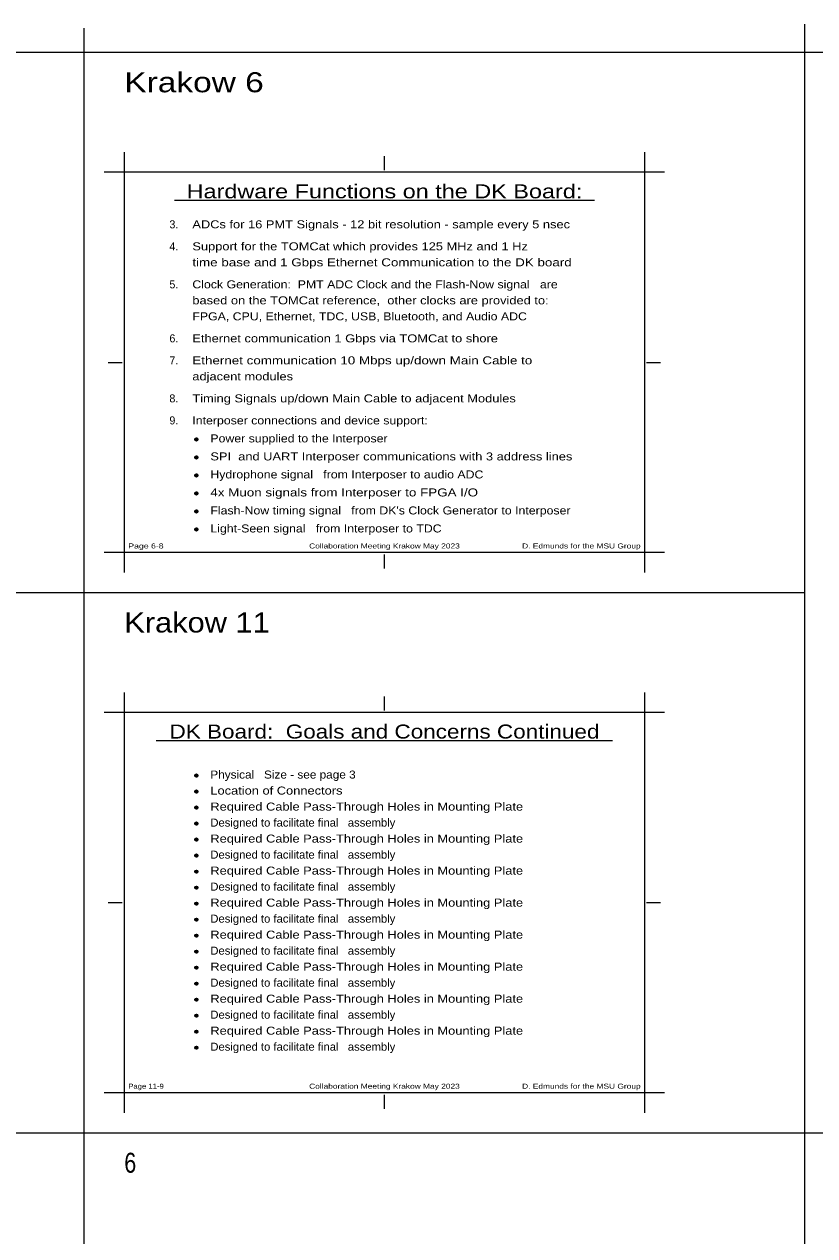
# Model space of a CAD drawing. Extents: x 41 to 303, y -187 to 26.
# Drawn here: x 223 to 262.5, y -34.2 to 26.4 of the extents above; entities that cross this region are included whole.
import ezdxf
from ezdxf.enums import TextEntityAlignment as Align

# ---------------------------------------------------------------- set-up
doc = ezdxf.new("R2010")
doc.units = 0
doc.header["$LTSCALE"] = 0.12
doc.layers.add('2', color=7, linetype='Continuous', lineweight=13)

msp = doc.modelspace()

# ---------------------------------------------------------------- linework, layer by layer
at = {"layer": '2'}
for p, q in [((226, -186.4), (226, 26.2)), ((262, -186.2), (262, 26.4)), ((43.9, 25), (303, 25)), ((228, 20), (228, -1)), ((254, 20), (254, -1)), ((241, 19.1), (241, 19.8)), ((255, 19), (227, 19)), ((230.5, 17.6), (251.5, 17.6)), ((227.2, 9.5), (227.9, 9.5)), ((254.1, 9.5), (254.8, 9.5)), ((255, 0), (227, 0)), ((241, -0.7), (241, -0.1)), ((241, -0.8), (241, -0.2)), ((43.9, -2), (262, -2)), ((228, -7), (228, -28)), ((241, -7.9), (241, -7.2)), ((254, -7), (254, -28)), ((255, -8), (227, -8)), ((229.6, -9.4), (252.4, -9.4)), ((227.2, -17.5), (227.9, -17.5)), ((254.1, -17.5), (254.8, -17.5)), ((255, -27), (227, -27)), ((241, -27.7), (241, -27.1)), ((241, -27.8), (241, -27.2)), ((42.9, -29), (303, -29))]:
    msp.add_line(p, q, dxfattribs=at)
for centre, radius in [((231.6, 5.65), 0.08), ((231.6, 5.65), 0.08), ((231.6, 5.65), 0.075), ((231.6, 5.65), 0.075), ((231.6, 5.65), 0.07), ((231.6, 5.65), 0.07), ((231.6, 5.65), 0.065), ((231.6, 5.65), 0.065), ((231.6, 5.65), 0.06), ((231.6, 5.65), 0.06), ((231.6, 5.65), 0.055), ((231.6, 5.65), 0.055), ((231.6, 5.65), 0.05), ((231.6, 5.65), 0.05), ((231.6, 5.65), 0.045), ((231.6, 5.65), 0.045), ((231.6, 5.65), 0.04), ((231.6, 5.65), 0.04), ((231.6, 5.65), 0.035), ((231.6, 5.65), 0.035), ((231.6, 5.65), 0.03), ((231.6, 5.65), 0.03), ((231.6, 5.65), 0.025), ((231.6, 5.65), 0.025), ((231.6, 5.65), 0.02), ((231.6, 5.65), 0.02), ((231.6, 5.65), 0.015), ((231.6, 5.65), 0.015), ((231.6, 5.65), 0.01), ((231.6, 5.65), 0.01), ((231.6, 4.75), 0.08), ((231.6, 4.75), 0.075), ((231.6, 4.75), 0.07), ((231.6, 4.75), 0.065), ((231.6, 4.75), 0.06), ((231.6, 4.75), 0.055), ((231.6, 4.75), 0.05), ((231.6, 4.75), 0.045), ((231.6, 4.75), 0.04), ((231.6, 4.75), 0.035), ((231.6, 4.75), 0.03), ((231.6, 4.75), 0.025), ((231.6, 4.75), 0.02), ((231.6, 4.75), 0.015), ((231.6, 4.75), 0.01), ((231.6, 3.85), 0.08), ((231.6, 3.85), 0.075), ((231.6, 3.85), 0.07), ((231.6, 3.85), 0.065), ((231.6, 3.85), 0.06), ((231.6, 3.85), 0.055), ((231.6, 3.85), 0.05), ((231.6, 3.85), 0.045), ((231.6, 3.85), 0.04), ((231.6, 3.85), 0.035), ((231.6, 3.85), 0.03), ((231.6, 3.85), 0.025), ((231.6, 3.85), 0.02), ((231.6, 3.85), 0.015), ((231.6, 3.85), 0.01), ((231.6, 2.95), 0.08), ((231.6, 2.95), 0.075), ((231.6, 2.95), 0.07), ((231.6, 2.95), 0.065), ((231.6, 2.95), 0.06), ((231.6, 2.95), 0.055), ((231.6, 2.95), 0.05), ((231.6, 2.95), 0.045), ((231.6, 2.95), 0.04), ((231.6, 2.95), 0.035), ((231.6, 2.95), 0.03), ((231.6, 2.95), 0.025), ((231.6, 2.95), 0.02), ((231.6, 2.95), 0.015), ((231.6, 2.95), 0.01), ((231.6, 2.05), 0.08), ((231.6, 2.05), 0.075), ((231.6, 2.05), 0.07), ((231.6, 2.05), 0.065), ((231.6, 2.05), 0.06), ((231.6, 2.05), 0.055), ((231.6, 2.05), 0.05), ((231.6, 2.05), 0.045), ((231.6, 2.05), 0.04), ((231.6, 2.05), 0.035), ((231.6, 2.05), 0.03), ((231.6, 2.05), 0.025), ((231.6, 2.05), 0.02), ((231.6, 2.05), 0.015), ((231.6, 2.05), 0.01), ((231.6, 1.15), 0.08), ((231.6, 1.15), 0.075), ((231.6, 1.15), 0.07), ((231.6, 1.15), 0.065), ((231.6, 1.15), 0.06), ((231.6, 1.15), 0.055), ((231.6, 1.15), 0.05), ((231.6, 1.15), 0.045), ((231.6, 1.15), 0.04), ((231.6, 1.15), 0.035), ((231.6, 1.15), 0.03), ((231.6, 1.15), 0.025), ((231.6, 1.15), 0.02), ((231.6, 1.15), 0.015), ((231.6, 1.15), 0.01), ((231.6, -11.15), 0.08), ((231.6, -11.15), 0.075), ((231.6, -11.15), 0.07), ((231.6, -11.15), 0.065), ((231.6, -11.15), 0.06), ((231.6, -11.15), 0.055), ((231.6, -11.15), 0.05), ((231.6, -11.15), 0.045), ((231.6, -11.15), 0.04), ((231.6, -11.15), 0.035), ((231.6, -11.15), 0.03), ((231.6, -11.15), 0.025), ((231.6, -11.15), 0.02), ((231.6, -11.15), 0.015), ((231.6, -11.15), 0.01), ((231.6, -11.95), 0.08), ((231.6, -11.95), 0.08), ((231.6, -11.95), 0.075), ((231.6, -11.95), 0.075), ((231.6, -11.95), 0.07), ((231.6, -11.95), 0.07), ((231.6, -11.95), 0.065), ((231.6, -11.95), 0.065), ((231.6, -11.95), 0.06), ((231.6, -11.95), 0.06), ((231.6, -11.95), 0.055), ((231.6, -11.95), 0.055), ((231.6, -11.95), 0.05), ((231.6, -11.95), 0.05), ((231.6, -11.95), 0.045), ((231.6, -11.95), 0.045), ((231.6, -11.95), 0.04), ((231.6, -11.95), 0.04), ((231.6, -11.95), 0.035), ((231.6, -11.95), 0.035), ((231.6, -11.95), 0.03), ((231.6, -11.95), 0.03), ((231.6, -11.95), 0.025), ((231.6, -11.95), 0.025), ((231.6, -11.95), 0.02), ((231.6, -11.95), 0.02), ((231.6, -11.95), 0.015), ((231.6, -11.95), 0.015), ((231.6, -11.95), 0.01), ((231.6, -11.95), 0.01), ((231.6, -12.75), 0.08), ((231.6, -12.75), 0.075), ((231.6, -12.75), 0.07), ((231.6, -12.75), 0.065), ((231.6, -12.75), 0.06), ((231.6, -12.75), 0.055), ((231.6, -12.75), 0.05), ((231.6, -12.75), 0.045), ((231.6, -12.75), 0.04), ((231.6, -12.75), 0.035), ((231.6, -12.75), 0.03), ((231.6, -12.75), 0.025), ((231.6, -12.75), 0.02), ((231.6, -12.75), 0.015), ((231.6, -12.75), 0.01), ((231.6, -13.55), 0.08), ((231.6, -13.55), 0.075), ((231.6, -13.55), 0.07), ((231.6, -13.55), 0.065), ((231.6, -13.55), 0.06), ((231.6, -13.55), 0.055), ((231.6, -13.55), 0.05), ((231.6, -13.55), 0.045), ((231.6, -13.55), 0.04), ((231.6, -13.55), 0.035), ((231.6, -13.55), 0.03), ((231.6, -13.55), 0.025), ((231.6, -13.55), 0.02), ((231.6, -13.55), 0.015), ((231.6, -13.55), 0.01), ((231.6, -14.35), 0.08), ((231.6, -14.35), 0.075), ((231.6, -14.35), 0.07), ((231.6, -14.35), 0.065), ((231.6, -14.35), 0.06), ((231.6, -14.35), 0.055), ((231.6, -14.35), 0.05), ((231.6, -14.35), 0.045), ((231.6, -14.35), 0.04), ((231.6, -14.35), 0.035), ((231.6, -14.35), 0.03), ((231.6, -14.35), 0.025), ((231.6, -14.35), 0.02), ((231.6, -14.35), 0.015), ((231.6, -14.35), 0.01), ((231.6, -15.15), 0.08), ((231.6, -15.15), 0.075), ((231.6, -15.15), 0.07), ((231.6, -15.15), 0.065), ((231.6, -15.15), 0.06), ((231.6, -15.15), 0.055), ((231.6, -15.15), 0.05), ((231.6, -15.15), 0.045), ((231.6, -15.15), 0.04), ((231.6, -15.15), 0.035), ((231.6, -15.15), 0.03), ((231.6, -15.15), 0.025), ((231.6, -15.15), 0.02), ((231.6, -15.15), 0.015), ((231.6, -15.15), 0.01), ((231.6, -15.95), 0.08), ((231.6, -15.95), 0.075), ((231.6, -15.95), 0.07), ((231.6, -15.95), 0.065), ((231.6, -15.95), 0.06), ((231.6, -15.95), 0.055), ((231.6, -15.95), 0.05), ((231.6, -15.95), 0.045), ((231.6, -15.95), 0.04), ((231.6, -15.95), 0.035), ((231.6, -15.95), 0.03), ((231.6, -15.95), 0.025), ((231.6, -15.95), 0.02), ((231.6, -15.95), 0.015), ((231.6, -15.95), 0.01), ((231.6, -16.75), 0.08), ((231.6, -16.75), 0.075), ((231.6, -16.75), 0.07), ((231.6, -16.75), 0.065), ((231.6, -16.75), 0.06), ((231.6, -16.75), 0.055), ((231.6, -16.75), 0.05), ((231.6, -16.75), 0.045), ((231.6, -16.75), 0.04), ((231.6, -16.75), 0.035), ((231.6, -16.75), 0.03), ((231.6, -16.75), 0.025), ((231.6, -16.75), 0.02), ((231.6, -16.75), 0.015), ((231.6, -16.75), 0.01), ((231.6, -17.55), 0.08), ((231.6, -17.55), 0.075), ((231.6, -17.55), 0.07), ((231.6, -17.55), 0.065), ((231.6, -17.55), 0.06), ((231.6, -17.55), 0.055), ((231.6, -17.55), 0.05), ((231.6, -17.55), 0.045), ((231.6, -17.55), 0.04), ((231.6, -17.55), 0.035), ((231.6, -17.55), 0.03), ((231.6, -17.55), 0.025), ((231.6, -17.55), 0.02), ((231.6, -17.55), 0.015), ((231.6, -17.55), 0.01), ((231.6, -18.35), 0.08), ((231.6, -18.35), 0.075), ((231.6, -18.35), 0.07), ((231.6, -18.35), 0.065), ((231.6, -18.35), 0.06), ((231.6, -18.35), 0.055), ((231.6, -18.35), 0.05), ((231.6, -18.35), 0.045), ((231.6, -18.35), 0.04), ((231.6, -18.35), 0.035), ((231.6, -18.35), 0.03), ((231.6, -18.35), 0.025), ((231.6, -18.35), 0.02), ((231.6, -18.35), 0.015), ((231.6, -18.35), 0.01), ((231.6, -19.15), 0.08), ((231.6, -19.15), 0.075), ((231.6, -19.15), 0.07), ((231.6, -19.15), 0.065), ((231.6, -19.15), 0.06), ((231.6, -19.15), 0.055), ((231.6, -19.15), 0.05), ((231.6, -19.15), 0.045), ((231.6, -19.15), 0.04), ((231.6, -19.15), 0.035), ((231.6, -19.15), 0.03), ((231.6, -19.15), 0.025), ((231.6, -19.15), 0.02), ((231.6, -19.15), 0.015), ((231.6, -19.15), 0.01), ((231.6, -19.95), 0.08), ((231.6, -19.95), 0.075), ((231.6, -19.95), 0.07), ((231.6, -19.95), 0.065), ((231.6, -19.95), 0.06), ((231.6, -19.95), 0.055), ((231.6, -19.95), 0.05), ((231.6, -19.95), 0.045), ((231.6, -19.95), 0.04), ((231.6, -19.95), 0.035), ((231.6, -19.95), 0.03), ((231.6, -19.95), 0.025), ((231.6, -19.95), 0.02), ((231.6, -19.95), 0.015), ((231.6, -19.95), 0.01), ((231.6, -20.75), 0.08), ((231.6, -20.75), 0.075), ((231.6, -20.75), 0.07), ((231.6, -20.75), 0.065), ((231.6, -20.75), 0.06), ((231.6, -20.75), 0.055), ((231.6, -20.75), 0.05), ((231.6, -20.75), 0.045), ((231.6, -20.75), 0.04), ((231.6, -20.75), 0.035), ((231.6, -20.75), 0.03), ((231.6, -20.75), 0.025), ((231.6, -20.75), 0.02), ((231.6, -20.75), 0.015), ((231.6, -20.75), 0.01), ((231.6, -21.55), 0.08), ((231.6, -21.55), 0.075), ((231.6, -21.55), 0.07), ((231.6, -21.55), 0.065), ((231.6, -21.55), 0.06), ((231.6, -21.55), 0.055), ((231.6, -21.55), 0.05), ((231.6, -21.55), 0.045), ((231.6, -21.55), 0.04), ((231.6, -21.55), 0.035), ((231.6, -21.55), 0.03), ((231.6, -21.55), 0.025), ((231.6, -21.55), 0.02), ((231.6, -21.55), 0.015), ((231.6, -21.55), 0.01), ((231.6, -22.35), 0.08), ((231.6, -22.35), 0.075), ((231.6, -22.35), 0.07), ((231.6, -22.35), 0.065), ((231.6, -22.35), 0.06), ((231.6, -22.35), 0.055), ((231.6, -22.35), 0.05), ((231.6, -22.35), 0.045), ((231.6, -22.35), 0.04), ((231.6, -22.35), 0.035), ((231.6, -22.35), 0.03), ((231.6, -22.35), 0.025), ((231.6, -22.35), 0.02), ((231.6, -22.35), 0.015), ((231.6, -22.35), 0.01), ((231.6, -23.15), 0.08), ((231.6, -23.15), 0.075), ((231.6, -23.15), 0.07), ((231.6, -23.15), 0.065), ((231.6, -23.15), 0.06), ((231.6, -23.15), 0.055), ((231.6, -23.15), 0.05), ((231.6, -23.15), 0.045), ((231.6, -23.15), 0.04), ((231.6, -23.15), 0.035), ((231.6, -23.15), 0.03), ((231.6, -23.15), 0.025), ((231.6, -23.15), 0.02), ((231.6, -23.15), 0.015), ((231.6, -23.15), 0.01), ((231.6, -23.95), 0.08), ((231.6, -23.95), 0.075), ((231.6, -23.95), 0.07), ((231.6, -23.95), 0.065), ((231.6, -23.95), 0.06), ((231.6, -23.95), 0.055), ((231.6, -23.95), 0.05), ((231.6, -23.95), 0.045), ((231.6, -23.95), 0.04), ((231.6, -23.95), 0.035), ((231.6, -23.95), 0.03), ((231.6, -23.95), 0.025), ((231.6, -23.95), 0.02), ((231.6, -23.95), 0.015), ((231.6, -23.95), 0.01), ((231.6, -24.75), 0.08), ((231.6, -24.75), 0.075), ((231.6, -24.75), 0.07), ((231.6, -24.75), 0.065), ((231.6, -24.75), 0.06), ((231.6, -24.75), 0.055), ((231.6, -24.75), 0.05), ((231.6, -24.75), 0.045), ((231.6, -24.75), 0.04), ((231.6, -24.75), 0.035), ((231.6, -24.75), 0.03), ((231.6, -24.75), 0.025), ((231.6, -24.75), 0.02), ((231.6, -24.75), 0.015), ((231.6, -24.75), 0.01)]:
    msp.add_circle(centre, radius, dxfattribs=at)

# ---------------------------------------------------------------- texts
for s, height, width, p in [('Krakow 6', 1, 1.25, (228, 23)), ('ADCs for 16 PMT Signals - 12 bit resolution - sample every 5 nsec', 0.4, 1.2, (231.4, 16.2)), ('Support for the TOMCat which provides 125 MHz and 1 Hz', 0.4, 1.2, (231.4, 15.1)), ('time base and 1 Gbps Ethernet Communication to the DK board', 0.4, 1.25, (231.4, 14.3)), ('Clock Generation:  PMT ADC Clock and the Flash-Now signal   are', 0.4, 1.15, (231.4, 13.2)), ('based on the TOMCat reference,  other clocks are provided to:', 0.4, 1.2, (231.4, 12.4)), ('FPGA, CPU, Ethernet, TDC, USB, Bluetooth, and Audio ADC', 0.4, 1.15, (231.4, 11.6)), ('Ethernet communication 1 Gbps via TOMCat to shore', 0.4, 1.2, (231.4, 10.5)), ('Ethernet communication 10 Mbps up/down Main Cable to', 0.4, 1.25, (231.4, 9.4)), ('adjacent modules', 0.4, 1.2, (231.4, 8.6)), ('Timing Signals up/down Main Cable to adjacent Modules', 0.4, 1.2, (231.4, 7.5)), ('Interposer connections and device support:', 0.4, 1.15, (231.4, 6.4)), ('Power supplied to the Interposer', 0.4, 1.15, (232.3, 5.5)), ('SPI  and UART Interposer communications with 3 address lines', 0.4, 1.2, (232.3, 4.6)), ('Hydrophone signal   from Interposer to audio ADC', 0.4, 1.15, (232.3, 3.7)), ('4x Muon signals from Interposer to FPGA I/O', 0.4, 1.25, (232.3, 2.8)), ("Flash-Now timing signal   from DK's Clock Generator to Interposer", 0.4, 1.15, (232.3, 1.9)), ('Light-Seen signal   from Interposer to TDC', 0.4, 1.15, (232.3, 1)), ('Page 6-8', 0.25, 1.3, (228.2, 0.2)), ('Krakow 11', 1, 1.15, (228, -4)), ('Physical   Size - see page 3', 0.4, 1.1, (232.3, -11.3)), ('Location of Connectors', 0.4, 1.2, (232.3, -12.1)), ('Required Cable Pass-Through Holes in Mounting Plate', 0.4, 1.2, (232.3, -12.9)), ('Designed to facilitate final   assembly', 0.4, 1.05, (232.3, -13.7)), ('Required Cable Pass-Through Holes in Mounting Plate', 0.4, 1.2, (232.3, -14.5)), ('Designed to facilitate final   assembly', 0.4, 1.05, (232.3, -15.3)), ('Required Cable Pass-Through Holes in Mounting Plate', 0.4, 1.2, (232.3, -16.1)), ('Designed to facilitate final   assembly', 0.4, 1.05, (232.3, -16.9)), ('Required Cable Pass-Through Holes in Mounting Plate', 0.4, 1.2, (232.3, -17.7)), ('Designed to facilitate final   assembly', 0.4, 1.05, (232.3, -18.5)), ('Required Cable Pass-Through Holes in Mounting Plate', 0.4, 1.2, (232.3, -19.3)), ('Designed to facilitate final   assembly', 0.4, 1.05, (232.3, -20.1)), ('Required Cable Pass-Through Holes in Mounting Plate', 0.4, 1.2, (232.3, -20.9)), ('Designed to facilitate final   assembly', 0.4, 1.05, (232.3, -21.7)), ('Required Cable Pass-Through Holes in Mounting Plate', 0.4, 1.2, (232.3, -22.5)), ('Designed to facilitate final   assembly', 0.4, 1.05, (232.3, -23.3)), ('Required Cable Pass-Through Holes in Mounting Plate', 0.4, 1.2, (232.3, -24.1)), ('Designed to facilitate final   assembly', 0.4, 1.05, (232.3, -24.9)), ('Page 11-9', 0.25, 1.15, (228.2, -26.8)), ('6', 1, 0.8, (228, -31))]:
    msp.add_text(s, height=height, dxfattribs=dict(at, width=width)).set_placement(p)
for s, height, width, p in [('Hardware Functions on the DK Board:', 0.7, 1.25, (241, 17.7)), ('Collaboration Meeting Krakow May 2023', 0.25, 1.25, (241, 0.2)), ('DK Board:  Goals and Concerns Continued', 0.7, 1.2, (241, -9.3)), ('Collaboration Meeting Krakow May 2023', 0.25, 1.25, (241, -26.8))]:
    msp.add_text(s, height=height, dxfattribs=dict(at, width=width)).set_placement(p, align=Align.CENTER)
for s, p in [('3.', (230.7, 16.2)), ('4.', (230.7, 15.1)), ('5.', (230.7, 13.2)), ('6.', (230.7, 10.5)), ('7.', (230.7, 9.4)), ('8.', (230.7, 7.5)), ('9.', (230.7, 6.4))]:
    msp.add_text(s, height=0.4, dxfattribs=at).set_placement(p, align=Align.RIGHT)
at = {"layer": '2', "width": 1.25}
for p in [(253.8, 0.2), (253.8, -26.8)]:
    msp.add_text('D. Edmunds for the MSU Group', height=0.25, dxfattribs=at).set_placement(p, align=Align.RIGHT)

doc.saveas('drawing.dxf')
